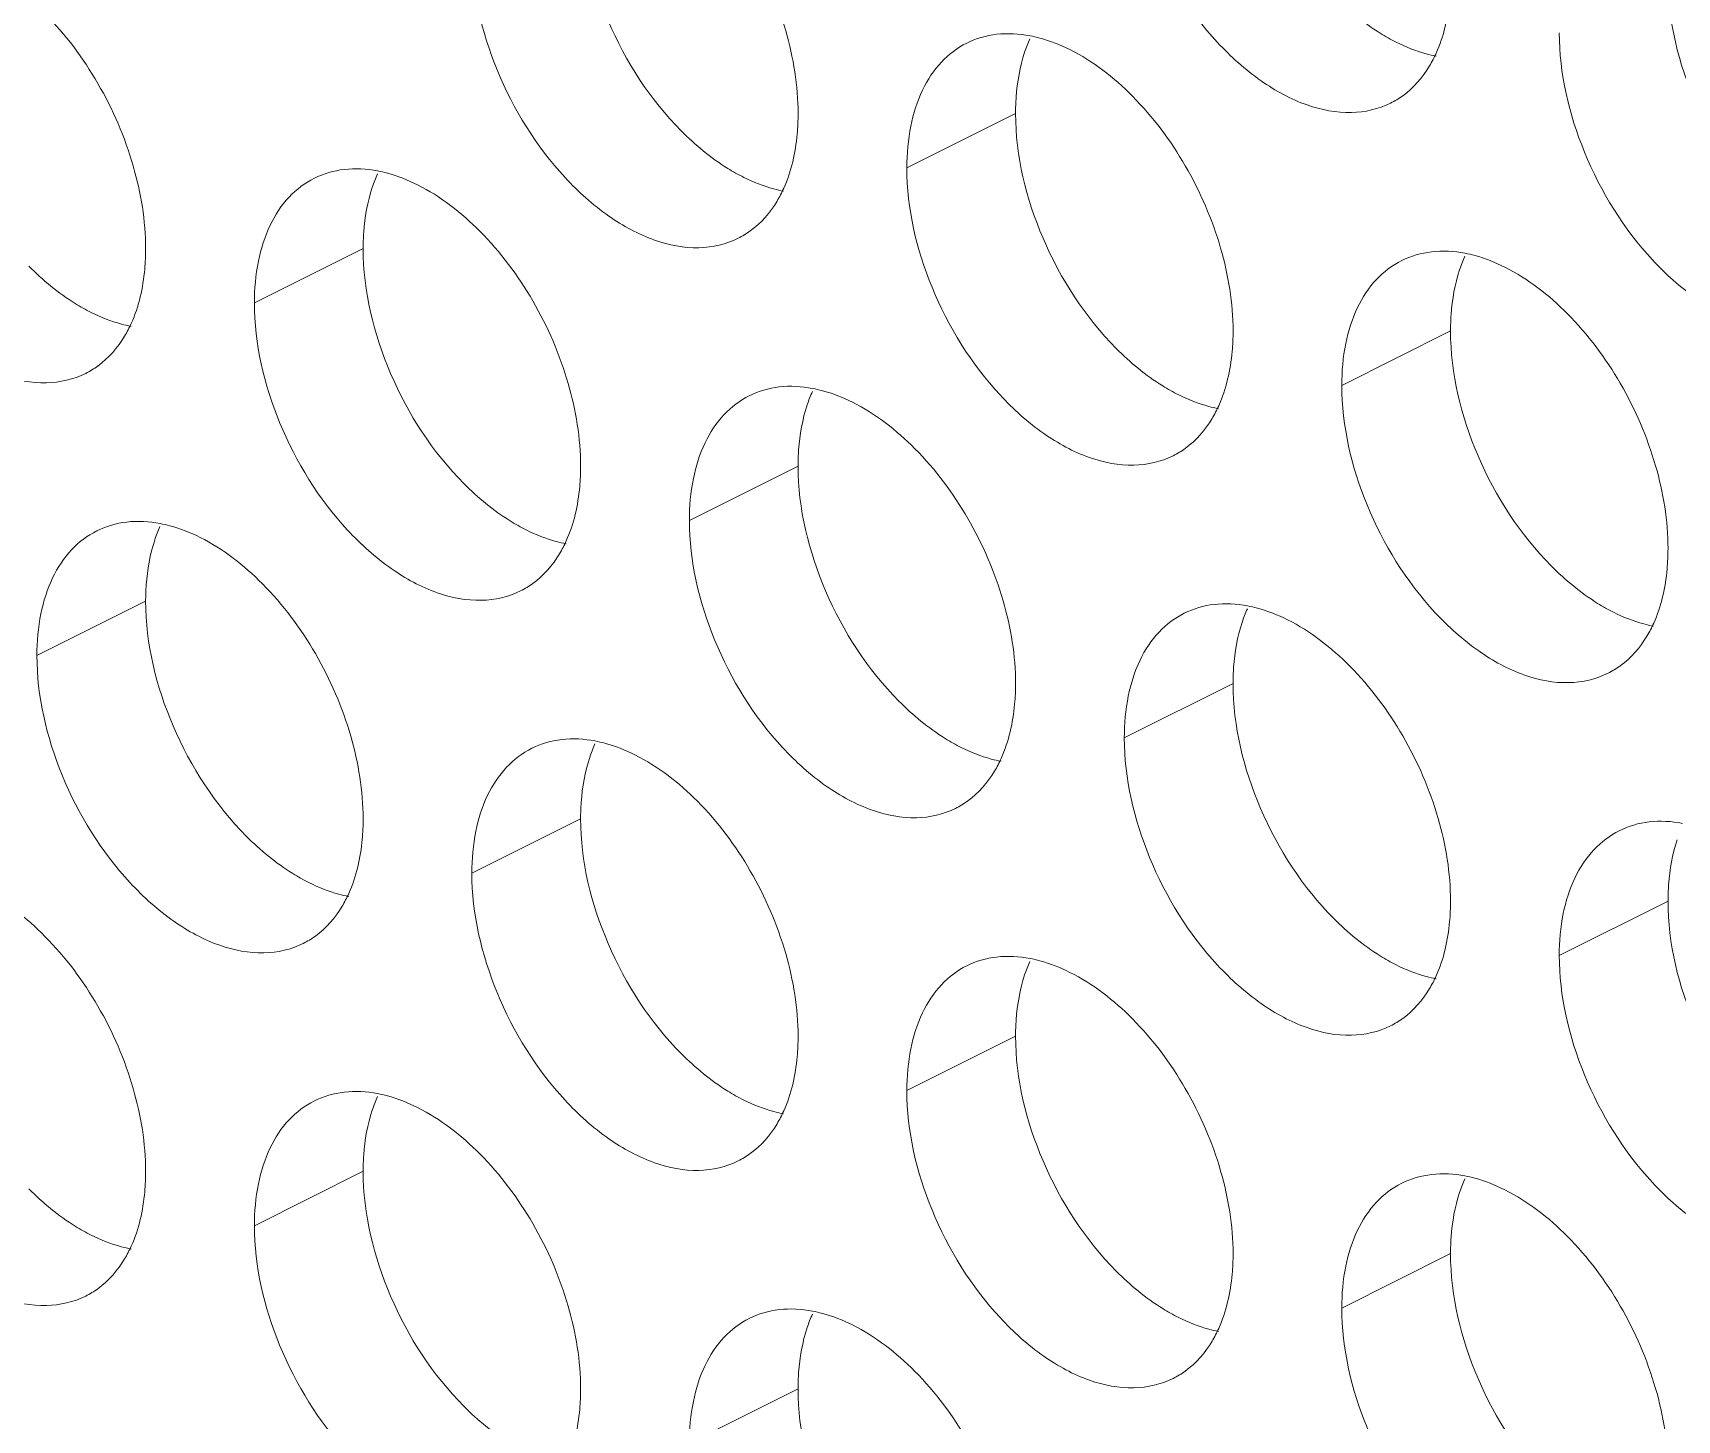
# Model space of a CAD drawing. Header units: millimetres. Extents: x 0 to 2524, y 0 to 1785.
# Drawn here: x 1826.63 to 1835.18, y 808.62 to 815.84 of the extents above; entities that cross this region are included whole.
import ezdxf

# ---------------------------------------------------------------- set-up
doc = ezdxf.new("R2010")
doc.units = ezdxf.units.MM
doc.header["$LTSCALE"] = 0.1
doc.layers.add('标注', color=251, linetype='Continuous', lineweight=9)

msp = doc.modelspace()

# ---------------------------------------------------------------- linework, layer by layer
at = {"layer": '标注'}
for p, q in [((1831.7411, 815.4201), (1831.1754, 815.1373)), ((1828.347, 814.7172), (1827.7813, 814.4344)), ((1834.0039, 814.2888), (1833.4382, 814.0059)), ((1830.6097, 813.5858), (1830.0441, 813.303)), ((1827.2156, 812.8829), (1826.6499, 812.6)), ((1832.8725, 812.4545), (1832.3068, 812.1716)), ((1829.4784, 811.7515), (1828.9127, 811.4687)), ((1835.1352, 811.3231), (1834.5695, 811.0402)), ((1831.7411, 810.6201), (1831.1754, 810.3373)), ((1828.347, 809.9172), (1827.7813, 809.6344)), ((1834.0039, 809.4888), (1833.4382, 809.2059)), ((1830.6097, 808.7858), (1830.0441, 808.503))]:
    msp.add_line(p, q, dxfattribs=at)
for centre, radius, start, end in [((1832.4856, 815.5091), 0.734, 155.87957, 161.78032), ((1833.4895, 815.8796), 0.4532, 296.52559, 305.90341), ((1829.0915, 814.8061), 0.734, 155.87957, 161.78032), ((1830.0954, 815.1767), 0.4532, 296.52559, 305.90341), ((1834.7484, 814.3777), 0.734, 155.87957, 161.78032), ((1826.7013, 814.4738), 0.4532, 296.52559, 305.90341), ((1831.3543, 813.6748), 0.734, 155.87957, 161.78032), ((1832.3582, 814.0453), 0.4532, 296.52559, 305.90341), ((1827.9601, 812.9718), 0.734, 155.87957, 161.78032), ((1828.9641, 813.3424), 0.4532, 296.52559, 305.90341), ((1833.617, 812.5434), 0.734, 155.87957, 161.78032), ((1834.6209, 812.914), 0.4532, 296.52559, 305.90341), ((1830.2229, 811.8404), 0.734, 155.87957, 161.78032), ((1831.2268, 812.211), 0.4532, 296.52559, 305.90341), ((1827.8327, 811.5081), 0.4532, 296.52559, 305.90341), ((1832.4856, 810.7091), 0.734, 155.87957, 161.78032), ((1833.4895, 811.0796), 0.4532, 296.52559, 305.90341), ((1829.0915, 810.0061), 0.734, 155.87957, 161.78032), ((1830.0954, 810.3767), 0.4532, 296.52559, 305.90341), ((1834.7484, 809.5777), 0.734, 155.87957, 161.78032), ((1826.7013, 809.6738), 0.4532, 296.52559, 305.90341), ((1831.3543, 808.8748), 0.734, 155.87957, 161.78032), ((1832.3582, 809.2453), 0.4532, 296.52559, 305.90341)]:
    msp.add_arc(centre, radius, start, end, dxfattribs=at)
for points, knots in [([(1833.692, 815.4741), (1833.6294, 815.4429), (1833.4794, 815.4089), (1833.2416, 815.4567), (1833.0032, 815.5873), (1832.6954, 815.8649), (1832.4094, 816.3276), (1832.3068, 816.76), (1832.3068, 816.9716)], [0, 0, 0, 0, 0.090718, 0.191742, 0.308104, 0.439279, 0.725532, 1, 1, 1, 1]), ([(1829.7612, 816.8836), (1829.8819, 816.8233), (1830.1124, 816.643), (1830.3786, 816.2849), (1830.5597, 815.8662), (1830.6097, 815.5651), (1830.6097, 815.4201)], [0, 0, 0, 0, 0.229676, 0.488215, 0.753207, 1, 1, 1, 1]), ([(1830.0022, 815.3295), (1829.8406, 815.4923), (1829.5896, 815.8794), (1829.4784, 816.33), (1829.4784, 816.5515)], [0, 0, 0, 0, 0.508684, 1, 1, 1, 1]), ([(1830.2978, 814.7712), (1830.2352, 814.7399), (1830.0853, 814.706), (1829.8475, 814.7537), (1829.6091, 814.8844), (1829.3013, 815.1619), (1829.0153, 815.6246), (1828.9127, 816.057), (1828.9127, 816.2687)], [0, 0, 0, 0, 0.090718, 0.191742, 0.308104, 0.439279, 0.725532, 1, 1, 1, 1]), ([(1826.3671, 816.1807), (1826.4877, 816.1204), (1826.7183, 815.94), (1826.9845, 815.582), (1827.1656, 815.1632), (1827.2156, 814.8621), (1827.2156, 814.7172)], [0, 0, 0, 0, 0.229676, 0.488215, 0.753207, 1, 1, 1, 1]), ([(1834.0039, 816.1231), (1834.0039, 816.0875), (1833.9982, 815.9552), (1833.9689, 815.8226), (1833.9292, 815.7342)], [0, 0, 0, 0, 0.268874, 1, 1, 1, 1]), ([(1835.659, 814.9011), (1835.4975, 815.0638), (1835.2465, 815.451), (1835.1352, 815.9016), (1835.1352, 816.1231)], [0, 0, 0, 0, 0.508684, 1, 1, 1, 1]), ([(1833.721, 815.791), (1833.6926, 815.8052), (1833.5747, 815.8717), (1833.4692, 815.959), (1833.3963, 816.0324)], [0, 0, 0, 0, 0.235002, 1, 1, 1, 1]), ([(1831.4873, 815.7863), (1831.5356, 815.8104), (1831.6457, 815.8421), (1831.7594, 815.8353), (1831.8163, 815.8245)], [0, 0, 0, 0, 0.482538, 1, 1, 1, 1]), ([(1835.9547, 814.3427), (1835.8921, 814.3115), (1835.7422, 814.2775), (1835.5044, 814.3253), (1835.266, 814.4559), (1834.9582, 814.7335), (1834.6721, 815.1962), (1834.5695, 815.6286), (1834.5695, 815.8402)], [0, 0, 0, 0, 0.090718, 0.191742, 0.308104, 0.439279, 0.725532, 1, 1, 1, 1]), ([(1831.1754, 815.1373), (1831.1754, 815.2102), (1831.1874, 815.3491), (1831.2465, 815.5393), (1831.3458, 815.6915), (1831.4384, 815.7619), (1831.4873, 815.7863)], [0, 0, 0, 0, 0.289235, 0.54966, 0.782932, 1, 1, 1, 1]), ([(1831.8163, 815.8245), (1831.8335, 815.8212), (1831.905, 815.8045), (1831.974, 815.7773), (1832.024, 815.7523)], [0, 0, 0, 0, 0.238696, 1, 1, 1, 1]), ([(1833.9287, 815.7188), (1833.9115, 815.7221), (1833.8399, 815.7387), (1833.771, 815.766), (1833.721, 815.791)], [0, 0, 0, 0, 0.238696, 1, 1, 1, 1]), ([(1831.7411, 815.4201), (1831.7411, 815.4486), (1831.7448, 815.556), (1831.7636, 815.6634), (1831.7884, 815.7386)], [0, 0, 0, 0, 0.264225, 1, 1, 1, 1]), ([(1832.024, 815.7523), (1832.1446, 815.6919), (1832.3751, 815.5116), (1832.6413, 815.1535), (1832.8225, 814.7348), (1832.8725, 814.4337), (1832.8725, 814.2888)], [0, 0, 0, 0, 0.229676, 0.488215, 0.753207, 1, 1, 1, 1]), ([(1833.9292, 815.7342), (1833.9189, 815.7113), (1833.8757, 815.6273), (1833.8116, 815.5532), (1833.7553, 815.5125)], [0, 0, 0, 0, 0.265525, 1, 1, 1, 1]), ([(1826.9037, 814.0682), (1826.8411, 814.037), (1826.6912, 814.003), (1826.4534, 814.0508), (1826.215, 814.1814), (1825.9072, 814.459), (1825.6212, 814.9217), (1825.5186, 815.3541), (1825.5186, 815.5657)], [0, 0, 0, 0, 0.090718, 0.191742, 0.308104, 0.439279, 0.725532, 1, 1, 1, 1]), ([(1830.6097, 815.4201), (1830.6097, 815.3845), (1830.6041, 815.2523), (1830.5748, 815.1196), (1830.5351, 815.0313)], [0, 0, 0, 0, 0.268874, 1, 1, 1, 1]), ([(1832.2649, 814.1981), (1832.1034, 814.3609), (1831.8524, 814.748), (1831.7411, 815.1986), (1831.7411, 815.4201)], [0, 0, 0, 0, 0.508684, 1, 1, 1, 1]), ([(1830.3269, 815.088), (1830.2985, 815.1022), (1830.1806, 815.1687), (1830.0751, 815.2561), (1830.0022, 815.3295)], [0, 0, 0, 0, 0.235002, 1, 1, 1, 1]), ([(1827.7813, 814.4344), (1827.7813, 814.5072), (1827.7933, 814.6461), (1827.8524, 814.8363), (1827.9517, 814.9885), (1828.0443, 815.0589), (1828.0932, 815.0833)], [0, 0, 0, 0, 0.289235, 0.54966, 0.782932, 1, 1, 1, 1]), ([(1828.0932, 815.0833), (1828.1415, 815.1074), (1828.2516, 815.1392), (1828.3653, 815.1324), (1828.4221, 815.1215)], [0, 0, 0, 0, 0.482538, 1, 1, 1, 1]), ([(1828.4221, 815.1215), (1828.4394, 815.1182), (1828.5109, 815.1016), (1828.5798, 815.0743), (1828.6298, 815.0493)], [0, 0, 0, 0, 0.238696, 1, 1, 1, 1]), ([(1830.5346, 815.0158), (1830.5174, 815.0191), (1830.4458, 815.0358), (1830.3769, 815.063), (1830.3269, 815.088)], [0, 0, 0, 0, 0.238696, 1, 1, 1, 1]), ([(1832.5606, 813.6398), (1832.498, 813.6086), (1832.348, 813.5746), (1832.1103, 813.6224), (1831.8718, 813.753), (1831.5641, 814.0305), (1831.278, 814.4932), (1831.1754, 814.9257), (1831.1754, 815.1373)], [0, 0, 0, 0, 0.090718, 0.191742, 0.308104, 0.439279, 0.725532, 1, 1, 1, 1]), ([(1828.347, 814.7172), (1828.347, 814.7456), (1828.3507, 814.8531), (1828.3695, 814.9605), (1828.3943, 815.0356)], [0, 0, 0, 0, 0.264225, 1, 1, 1, 1]), ([(1828.6298, 815.0493), (1828.7505, 814.989), (1828.981, 814.8086), (1829.2472, 814.4506), (1829.4284, 814.0319), (1829.4784, 813.7308), (1829.4784, 813.5858)], [0, 0, 0, 0, 0.229676, 0.488215, 0.753207, 1, 1, 1, 1]), ([(1830.5351, 815.0313), (1830.5248, 815.0084), (1830.4816, 814.9244), (1830.4174, 814.8503), (1830.3612, 814.8096)], [0, 0, 0, 0, 0.265525, 1, 1, 1, 1]), ([(1827.2156, 814.7172), (1827.2156, 814.6816), (1827.2099, 814.5493), (1827.1807, 814.4167), (1827.141, 814.3283)], [0, 0, 0, 0, 0.268874, 1, 1, 1, 1]), ([(1828.8708, 813.4952), (1828.7092, 813.6579), (1828.4582, 814.0451), (1828.347, 814.4957), (1828.347, 814.7172)], [0, 0, 0, 0, 0.508684, 1, 1, 1, 1]), ([(1833.4382, 814.0059), (1833.4382, 814.0788), (1833.4502, 814.2177), (1833.5092, 814.4079), (1833.6086, 814.5601), (1833.7011, 814.6305), (1833.7501, 814.6549)], [0, 0, 0, 0, 0.289235, 0.54966, 0.782932, 1, 1, 1, 1]), ([(1833.7501, 814.6549), (1833.7984, 814.679), (1833.9085, 814.7108), (1834.0221, 814.704), (1834.079, 814.6931)], [0, 0, 0, 0, 0.482538, 1, 1, 1, 1]), ([(1834.079, 814.6931), (1834.0962, 814.6898), (1834.1678, 814.6732), (1834.2367, 814.6459), (1834.2867, 814.6209)], [0, 0, 0, 0, 0.238696, 1, 1, 1, 1]), ([(1826.9328, 814.3851), (1826.9044, 814.3993), (1826.7864, 814.4658), (1826.6809, 814.5531), (1826.6081, 814.6265)], [0, 0, 0, 0, 0.235002, 1, 1, 1, 1]), ([(1834.0039, 814.2888), (1834.0039, 814.3172), (1834.0075, 814.4246), (1834.0264, 814.5321), (1834.0512, 814.6072)], [0, 0, 0, 0, 0.264225, 1, 1, 1, 1]), ([(1834.2867, 814.6209), (1834.4073, 814.5606), (1834.6379, 814.3802), (1834.9041, 814.0222), (1835.0852, 813.6034), (1835.1352, 813.3023), (1835.1352, 813.1574)], [0, 0, 0, 0, 0.229676, 0.488215, 0.753207, 1, 1, 1, 1]), ([(1827.1405, 814.3129), (1827.1233, 814.3162), (1827.0517, 814.3328), (1826.9828, 814.3601), (1826.9328, 814.3851)], [0, 0, 0, 0, 0.238696, 1, 1, 1, 1]), ([(1829.1665, 812.9368), (1829.1039, 812.9056), (1828.9539, 812.8716), (1828.7161, 812.9194), (1828.4777, 813.05), (1828.1699, 813.3276), (1827.8839, 813.7903), (1827.7813, 814.2227), (1827.7813, 814.4344)], [0, 0, 0, 0, 0.090718, 0.191742, 0.308104, 0.439279, 0.725532, 1, 1, 1, 1]), ([(1827.141, 814.3283), (1827.1307, 814.3054), (1827.0875, 814.2215), (1827.0233, 814.1473), (1826.9671, 814.1066)], [0, 0, 0, 0, 0.265525, 1, 1, 1, 1]), ([(1832.8725, 814.2888), (1832.8725, 814.2531), (1832.8668, 814.1209), (1832.8376, 813.9883), (1832.7979, 813.8999)], [0, 0, 0, 0, 0.268874, 1, 1, 1, 1]), ([(1834.5277, 813.0667), (1834.3661, 813.2295), (1834.1151, 813.6167), (1834.0039, 814.0673), (1834.0039, 814.2888)], [0, 0, 0, 0, 0.508684, 1, 1, 1, 1]), ([(1832.5896, 813.9567), (1832.5612, 813.9709), (1832.4433, 814.0374), (1832.3378, 814.1247), (1832.2649, 814.1981)], [0, 0, 0, 0, 0.235002, 1, 1, 1, 1]), ([(1830.356, 813.952), (1830.4043, 813.9761), (1830.5144, 814.0078), (1830.628, 814.001), (1830.6849, 813.9901)], [0, 0, 0, 0, 0.482538, 1, 1, 1, 1]), ([(1830.6849, 813.9901), (1830.7021, 813.9868), (1830.7737, 813.9702), (1830.8426, 813.943), (1830.8926, 813.918)], [0, 0, 0, 0, 0.238696, 1, 1, 1, 1]), ([(1832.7973, 813.8845), (1832.7801, 813.8878), (1832.7085, 813.9044), (1832.6396, 813.9317), (1832.5896, 813.9567)], [0, 0, 0, 0, 0.238696, 1, 1, 1, 1]), ([(1834.8233, 812.5084), (1834.7607, 812.4772), (1834.6108, 812.4432), (1834.373, 812.491), (1834.1346, 812.6216), (1833.8268, 812.8992), (1833.5408, 813.3619), (1833.4382, 813.7943), (1833.4382, 814.0059)], [0, 0, 0, 0, 0.090718, 0.191742, 0.308104, 0.439279, 0.725532, 1, 1, 1, 1]), ([(1830.0441, 813.303), (1830.0441, 813.3758), (1830.0561, 813.5148), (1830.1151, 813.7049), (1830.2145, 813.8572), (1830.307, 813.9276), (1830.356, 813.952)], [0, 0, 0, 0, 0.289235, 0.54966, 0.782932, 1, 1, 1, 1]), ([(1830.6097, 813.5858), (1830.6097, 813.6142), (1830.6134, 813.7217), (1830.6322, 813.8291), (1830.6571, 813.9042)], [0, 0, 0, 0, 0.264225, 1, 1, 1, 1]), ([(1830.8926, 813.918), (1831.0132, 813.8576), (1831.2438, 813.6773), (1831.51, 813.3192), (1831.6911, 812.9005), (1831.7411, 812.5994), (1831.7411, 812.4545)], [0, 0, 0, 0, 0.229676, 0.488215, 0.753207, 1, 1, 1, 1]), ([(1832.7979, 813.8999), (1832.7876, 813.877), (1832.7443, 813.793), (1832.6802, 813.7189), (1832.624, 813.6782)], [0, 0, 0, 0, 0.265525, 1, 1, 1, 1]), ([(1829.4784, 813.5858), (1829.4784, 813.5502), (1829.4727, 813.418), (1829.4435, 813.2853), (1829.4037, 813.197)], [0, 0, 0, 0, 0.268874, 1, 1, 1, 1]), ([(1831.1336, 812.3638), (1830.972, 812.5266), (1830.721, 812.9137), (1830.6097, 813.3643), (1830.6097, 813.5858)], [0, 0, 0, 0, 0.508684, 1, 1, 1, 1]), ([(1829.1955, 813.2537), (1829.1671, 813.2679), (1829.0492, 813.3344), (1828.9437, 813.4218), (1828.8708, 813.4952)], [0, 0, 0, 0, 0.235002, 1, 1, 1, 1]), ([(1826.9618, 813.249), (1827.0102, 813.2731), (1827.1202, 813.3049), (1827.2339, 813.2981), (1827.2908, 813.2872)], [0, 0, 0, 0, 0.482538, 1, 1, 1, 1]), ([(1827.2908, 813.2872), (1827.308, 813.2839), (1827.3796, 813.2673), (1827.4485, 813.24), (1827.4985, 813.215)], [0, 0, 0, 0, 0.238696, 1, 1, 1, 1]), ([(1831.4292, 811.8055), (1831.3666, 811.7742), (1831.2167, 811.7403), (1830.9789, 811.788), (1830.7405, 811.9187), (1830.4327, 812.1962), (1830.1467, 812.6589), (1830.0441, 813.0913), (1830.0441, 813.303)], [0, 0, 0, 0, 0.090718, 0.191742, 0.308104, 0.439279, 0.725532, 1, 1, 1, 1]), ([(1826.6499, 812.6), (1826.6499, 812.6729), (1826.662, 812.8118), (1826.721, 813.002), (1826.8204, 813.1542), (1826.9129, 813.2246), (1826.9618, 813.249)], [0, 0, 0, 0, 0.289235, 0.54966, 0.782932, 1, 1, 1, 1]), ([(1827.2156, 812.8829), (1827.2156, 812.9113), (1827.2193, 813.0188), (1827.2381, 813.1262), (1827.263, 813.2013)], [0, 0, 0, 0, 0.264225, 1, 1, 1, 1]), ([(1827.4985, 813.215), (1827.6191, 813.1547), (1827.8497, 812.9743), (1828.1159, 812.6163), (1828.297, 812.1975), (1828.347, 811.8965), (1828.347, 811.7515)], [0, 0, 0, 0, 0.229676, 0.488215, 0.753207, 1, 1, 1, 1]), ([(1829.4032, 813.1815), (1829.386, 813.1848), (1829.3144, 813.2014), (1829.2455, 813.2287), (1829.1955, 813.2537)], [0, 0, 0, 0, 0.238696, 1, 1, 1, 1]), ([(1829.4037, 813.197), (1829.3935, 813.1741), (1829.3502, 813.0901), (1829.2861, 813.016), (1829.2298, 812.9752)], [0, 0, 0, 0, 0.265525, 1, 1, 1, 1]), ([(1835.1352, 813.1574), (1835.1352, 813.1218), (1835.1295, 812.9895), (1835.1003, 812.8569), (1835.0606, 812.7685)], [0, 0, 0, 0, 0.268874, 1, 1, 1, 1]), ([(1834.8524, 812.8253), (1834.824, 812.8395), (1834.706, 812.906), (1834.6005, 812.9933), (1834.5277, 813.0667)], [0, 0, 0, 0, 0.235002, 1, 1, 1, 1]), ([(1827.7394, 811.6609), (1827.5779, 811.8236), (1827.3269, 812.2108), (1827.2156, 812.6614), (1827.2156, 812.8829)], [0, 0, 0, 0, 0.508684, 1, 1, 1, 1]), ([(1832.6187, 812.8206), (1832.667, 812.8447), (1832.7771, 812.8765), (1832.8908, 812.8696), (1832.9476, 812.8588)], [0, 0, 0, 0, 0.482538, 1, 1, 1, 1]), ([(1832.9476, 812.8588), (1832.9648, 812.8555), (1833.0364, 812.8389), (1833.1053, 812.8116), (1833.1553, 812.7866)], [0, 0, 0, 0, 0.238696, 1, 1, 1, 1]), ([(1832.3068, 812.1716), (1832.3068, 812.2445), (1832.3188, 812.3834), (1832.3778, 812.5736), (1832.4772, 812.7258), (1832.5698, 812.7962), (1832.6187, 812.8206)], [0, 0, 0, 0, 0.289235, 0.54966, 0.782932, 1, 1, 1, 1]), ([(1832.8725, 812.4545), (1832.8725, 812.4829), (1832.8762, 812.5903), (1832.895, 812.6977), (1832.9198, 812.7729)], [0, 0, 0, 0, 0.264225, 1, 1, 1, 1]), ([(1833.1553, 812.7866), (1833.276, 812.7263), (1833.5065, 812.5459), (1833.7727, 812.1878), (1833.9538, 811.7691), (1834.0039, 811.468), (1834.0039, 811.3231)], [0, 0, 0, 0, 0.229676, 0.488215, 0.753207, 1, 1, 1, 1]), ([(1835.0601, 812.7531), (1835.0429, 812.7564), (1834.9713, 812.773), (1834.9024, 812.8003), (1834.8524, 812.8253)], [0, 0, 0, 0, 0.238696, 1, 1, 1, 1]), ([(1835.0606, 812.7685), (1835.0503, 812.7456), (1835.007, 812.6617), (1834.9429, 812.5875), (1834.8867, 812.5468)], [0, 0, 0, 0, 0.265525, 1, 1, 1, 1]), ([(1828.0351, 811.1025), (1827.9725, 811.0713), (1827.8226, 811.0373), (1827.5848, 811.0851), (1827.3464, 811.2157), (1827.0386, 811.4933), (1826.7525, 811.956), (1826.6499, 812.3884), (1826.6499, 812.6)], [0, 0, 0, 0, 0.090718, 0.191742, 0.308104, 0.439279, 0.725532, 1, 1, 1, 1]), ([(1831.7411, 812.4545), (1831.7411, 812.4188), (1831.7354, 812.2866), (1831.7062, 812.154), (1831.6665, 812.0656)], [0, 0, 0, 0, 0.268874, 1, 1, 1, 1]), ([(1833.3963, 811.2324), (1833.2347, 811.3952), (1832.9837, 811.7824), (1832.8725, 812.2329), (1832.8725, 812.4545)], [0, 0, 0, 0, 0.508684, 1, 1, 1, 1]), ([(1831.4583, 812.1223), (1831.4298, 812.1365), (1831.3119, 812.2031), (1831.2064, 812.2904), (1831.1336, 812.3638)], [0, 0, 0, 0, 0.235002, 1, 1, 1, 1]), ([(1829.2246, 812.1177), (1829.2729, 812.1418), (1829.383, 812.1735), (1829.4966, 812.1667), (1829.5535, 812.1558)], [0, 0, 0, 0, 0.482538, 1, 1, 1, 1]), ([(1833.692, 810.6741), (1833.6294, 810.6429), (1833.4794, 810.6089), (1833.2416, 810.6567), (1833.0032, 810.7873), (1832.6954, 811.0649), (1832.4094, 811.5276), (1832.3068, 811.96), (1832.3068, 812.1716)], [0, 0, 0, 0, 0.090718, 0.191742, 0.308104, 0.439279, 0.725532, 1, 1, 1, 1]), ([(1828.9127, 811.4687), (1828.9127, 811.5415), (1828.9247, 811.6805), (1828.9837, 811.8706), (1829.0831, 812.0228), (1829.1757, 812.0933), (1829.2246, 812.1177)], [0, 0, 0, 0, 0.289235, 0.54966, 0.782932, 1, 1, 1, 1]), ([(1829.5535, 812.1558), (1829.5707, 812.1525), (1829.6423, 812.1359), (1829.7112, 812.1086), (1829.7612, 812.0836)], [0, 0, 0, 0, 0.238696, 1, 1, 1, 1]), ([(1829.7612, 812.0836), (1829.8819, 812.0233), (1830.1124, 811.843), (1830.3786, 811.4849), (1830.5597, 811.0662), (1830.6097, 810.7651), (1830.6097, 810.6201)], [0, 0, 0, 0, 0.229676, 0.488215, 0.753207, 1, 1, 1, 1]), ([(1831.666, 812.0502), (1831.6487, 812.0534), (1831.5772, 812.0701), (1831.5083, 812.0973), (1831.4583, 812.1223)], [0, 0, 0, 0, 0.238696, 1, 1, 1, 1]), ([(1829.4784, 811.7515), (1829.4784, 811.7799), (1829.4821, 811.8874), (1829.5009, 811.9948), (1829.5257, 812.0699)], [0, 0, 0, 0, 0.264225, 1, 1, 1, 1]), ([(1831.6665, 812.0656), (1831.6562, 812.0427), (1831.6129, 811.9587), (1831.5488, 811.8846), (1831.4926, 811.8439)], [0, 0, 0, 0, 0.265525, 1, 1, 1, 1]), ([(1828.347, 811.7515), (1828.347, 811.7159), (1828.3413, 811.5836), (1828.3121, 811.451), (1828.2724, 811.3626)], [0, 0, 0, 0, 0.268874, 1, 1, 1, 1]), ([(1830.0022, 810.5295), (1829.8406, 810.6923), (1829.5896, 811.0794), (1829.4784, 811.53), (1829.4784, 811.7515)], [0, 0, 0, 0, 0.508684, 1, 1, 1, 1]), ([(1834.8814, 811.6892), (1834.9298, 811.7133), (1835.0398, 811.7451), (1835.1535, 811.7383), (1835.2104, 811.7274)], [0, 0, 0, 0, 0.482538, 1, 1, 1, 1]), ([(1828.0642, 811.4194), (1828.0357, 811.4336), (1827.9178, 811.5001), (1827.8123, 811.5874), (1827.7394, 811.6609)], [0, 0, 0, 0, 0.235002, 1, 1, 1, 1]), ([(1834.5695, 811.0402), (1834.5695, 811.1131), (1834.5815, 811.252), (1834.6406, 811.4422), (1834.74, 811.5944), (1834.8325, 811.6648), (1834.8814, 811.6892)], [0, 0, 0, 0, 0.289235, 0.54966, 0.782932, 1, 1, 1, 1]), ([(1835.1352, 811.3231), (1835.1352, 811.3515), (1835.1389, 811.459), (1835.1577, 811.5664), (1835.1826, 811.6415)], [0, 0, 0, 0, 0.264225, 1, 1, 1, 1]), ([(1828.2719, 811.3472), (1828.2546, 811.3505), (1828.1831, 811.3671), (1828.1142, 811.3944), (1828.0642, 811.4194)], [0, 0, 0, 0, 0.238696, 1, 1, 1, 1]), ([(1830.2978, 809.9712), (1830.2352, 809.9399), (1830.0853, 809.906), (1829.8475, 809.9537), (1829.6091, 810.0844), (1829.3013, 810.3619), (1829.0153, 810.8246), (1828.9127, 811.257), (1828.9127, 811.4687)], [0, 0, 0, 0, 0.090718, 0.191742, 0.308104, 0.439279, 0.725532, 1, 1, 1, 1]), ([(1826.3671, 811.3807), (1826.4877, 811.3204), (1826.7183, 811.14), (1826.9845, 810.782), (1827.1656, 810.3632), (1827.2156, 810.0621), (1827.2156, 809.9172)], [0, 0, 0, 0, 0.229676, 0.488215, 0.753207, 1, 1, 1, 1]), ([(1828.2724, 811.3626), (1828.2621, 811.3398), (1828.2188, 811.2558), (1828.1547, 811.1816), (1828.0985, 811.1409)], [0, 0, 0, 0, 0.265525, 1, 1, 1, 1]), ([(1834.0039, 811.3231), (1834.0039, 811.2875), (1833.9982, 811.1552), (1833.9689, 811.0226), (1833.9292, 810.9342)], [0, 0, 0, 0, 0.268874, 1, 1, 1, 1]), ([(1835.659, 810.1011), (1835.4975, 810.2638), (1835.2465, 810.651), (1835.1352, 811.1016), (1835.1352, 811.3231)], [0, 0, 0, 0, 0.508684, 1, 1, 1, 1]), ([(1833.721, 810.991), (1833.6926, 811.0052), (1833.5747, 811.0717), (1833.4692, 811.159), (1833.3963, 811.2324)], [0, 0, 0, 0, 0.235002, 1, 1, 1, 1]), ([(1831.1754, 810.3373), (1831.1754, 810.4102), (1831.1874, 810.5491), (1831.2465, 810.7393), (1831.3458, 810.8915), (1831.4384, 810.9619), (1831.4873, 810.9863)], [0, 0, 0, 0, 0.289235, 0.54966, 0.782932, 1, 1, 1, 1]), ([(1831.4873, 810.9863), (1831.5356, 811.0104), (1831.6457, 811.0421), (1831.7594, 811.0353), (1831.8163, 811.0245)], [0, 0, 0, 0, 0.482538, 1, 1, 1, 1]), ([(1831.8163, 811.0245), (1831.8335, 811.0212), (1831.905, 811.0045), (1831.974, 810.9773), (1832.024, 810.9523)], [0, 0, 0, 0, 0.238696, 1, 1, 1, 1]), ([(1833.9287, 810.9188), (1833.9115, 810.9221), (1833.8399, 810.9387), (1833.771, 810.966), (1833.721, 810.991)], [0, 0, 0, 0, 0.238696, 1, 1, 1, 1]), ([(1835.9547, 809.5427), (1835.8921, 809.5115), (1835.7422, 809.4775), (1835.5044, 809.5253), (1835.266, 809.6559), (1834.9582, 809.9335), (1834.6721, 810.3962), (1834.5695, 810.8286), (1834.5695, 811.0402)], [0, 0, 0, 0, 0.090718, 0.191742, 0.308104, 0.439279, 0.725532, 1, 1, 1, 1]), ([(1831.7411, 810.6201), (1831.7411, 810.6486), (1831.7448, 810.756), (1831.7636, 810.8634), (1831.7884, 810.9386)], [0, 0, 0, 0, 0.264225, 1, 1, 1, 1]), ([(1832.024, 810.9523), (1832.1446, 810.8919), (1832.3751, 810.7116), (1832.6413, 810.3535), (1832.8225, 809.9348), (1832.8725, 809.6337), (1832.8725, 809.4888)], [0, 0, 0, 0, 0.229676, 0.488215, 0.753207, 1, 1, 1, 1]), ([(1833.9292, 810.9342), (1833.9189, 810.9113), (1833.8757, 810.8273), (1833.8116, 810.7532), (1833.7553, 810.7125)], [0, 0, 0, 0, 0.265525, 1, 1, 1, 1]), ([(1826.9037, 809.2682), (1826.8411, 809.237), (1826.6912, 809.203), (1826.4534, 809.2508), (1826.215, 809.3814), (1825.9072, 809.659), (1825.6212, 810.1217), (1825.5186, 810.5541), (1825.5186, 810.7657)], [0, 0, 0, 0, 0.090718, 0.191742, 0.308104, 0.439279, 0.725532, 1, 1, 1, 1]), ([(1830.6097, 810.6201), (1830.6097, 810.5845), (1830.6041, 810.4523), (1830.5748, 810.3196), (1830.5351, 810.2313)], [0, 0, 0, 0, 0.268874, 1, 1, 1, 1]), ([(1832.2649, 809.3981), (1832.1034, 809.5609), (1831.8524, 809.948), (1831.7411, 810.3986), (1831.7411, 810.6201)], [0, 0, 0, 0, 0.508684, 1, 1, 1, 1]), ([(1830.3269, 810.288), (1830.2985, 810.3022), (1830.1806, 810.3687), (1830.0751, 810.4561), (1830.0022, 810.5295)], [0, 0, 0, 0, 0.235002, 1, 1, 1, 1]), ([(1827.7813, 809.6344), (1827.7813, 809.7072), (1827.7933, 809.8461), (1827.8524, 810.0363), (1827.9517, 810.1885), (1828.0443, 810.2589), (1828.0932, 810.2833)], [0, 0, 0, 0, 0.289235, 0.54966, 0.782932, 1, 1, 1, 1]), ([(1828.0932, 810.2833), (1828.1415, 810.3074), (1828.2516, 810.3392), (1828.3653, 810.3324), (1828.4221, 810.3215)], [0, 0, 0, 0, 0.482538, 1, 1, 1, 1]), ([(1828.4221, 810.3215), (1828.4394, 810.3182), (1828.5109, 810.3016), (1828.5798, 810.2743), (1828.6298, 810.2493)], [0, 0, 0, 0, 0.238696, 1, 1, 1, 1]), ([(1830.5346, 810.2158), (1830.5174, 810.2191), (1830.4458, 810.2358), (1830.3769, 810.263), (1830.3269, 810.288)], [0, 0, 0, 0, 0.238696, 1, 1, 1, 1]), ([(1832.5606, 808.8398), (1832.498, 808.8086), (1832.348, 808.7746), (1832.1103, 808.8224), (1831.8718, 808.953), (1831.5641, 809.2305), (1831.278, 809.6932), (1831.1754, 810.1257), (1831.1754, 810.3373)], [0, 0, 0, 0, 0.090718, 0.191742, 0.308104, 0.439279, 0.725532, 1, 1, 1, 1]), ([(1828.347, 809.9172), (1828.347, 809.9456), (1828.3507, 810.0531), (1828.3695, 810.1605), (1828.3943, 810.2356)], [0, 0, 0, 0, 0.264225, 1, 1, 1, 1]), ([(1828.6298, 810.2493), (1828.7505, 810.189), (1828.981, 810.0086), (1829.2472, 809.6506), (1829.4284, 809.2319), (1829.4784, 808.9308), (1829.4784, 808.7858)], [0, 0, 0, 0, 0.229676, 0.488215, 0.753207, 1, 1, 1, 1]), ([(1830.5351, 810.2313), (1830.5248, 810.2084), (1830.4816, 810.1244), (1830.4174, 810.0503), (1830.3612, 810.0096)], [0, 0, 0, 0, 0.265525, 1, 1, 1, 1]), ([(1827.2156, 809.9172), (1827.2156, 809.8816), (1827.2099, 809.7493), (1827.1807, 809.6167), (1827.141, 809.5283)], [0, 0, 0, 0, 0.268874, 1, 1, 1, 1]), ([(1828.8708, 808.6952), (1828.7092, 808.8579), (1828.4582, 809.2451), (1828.347, 809.6957), (1828.347, 809.9172)], [0, 0, 0, 0, 0.508684, 1, 1, 1, 1]), ([(1833.4382, 809.2059), (1833.4382, 809.2788), (1833.4502, 809.4177), (1833.5092, 809.6079), (1833.6086, 809.7601), (1833.7011, 809.8305), (1833.7501, 809.8549)], [0, 0, 0, 0, 0.289235, 0.54966, 0.782932, 1, 1, 1, 1]), ([(1833.7501, 809.8549), (1833.7984, 809.879), (1833.9085, 809.9108), (1834.0221, 809.904), (1834.079, 809.8931)], [0, 0, 0, 0, 0.482538, 1, 1, 1, 1]), ([(1834.079, 809.8931), (1834.0962, 809.8898), (1834.1678, 809.8732), (1834.2367, 809.8459), (1834.2867, 809.8209)], [0, 0, 0, 0, 0.238696, 1, 1, 1, 1]), ([(1826.9328, 809.5851), (1826.9044, 809.5993), (1826.7864, 809.6658), (1826.6809, 809.7531), (1826.6081, 809.8265)], [0, 0, 0, 0, 0.235002, 1, 1, 1, 1]), ([(1834.0039, 809.4888), (1834.0039, 809.5172), (1834.0075, 809.6246), (1834.0264, 809.7321), (1834.0512, 809.8072)], [0, 0, 0, 0, 0.264225, 1, 1, 1, 1]), ([(1834.2867, 809.8209), (1834.4073, 809.7606), (1834.6379, 809.5802), (1834.9041, 809.2222), (1835.0852, 808.8034), (1835.1352, 808.5023), (1835.1352, 808.3574)], [0, 0, 0, 0, 0.229676, 0.488215, 0.753207, 1, 1, 1, 1]), ([(1829.1665, 808.1368), (1829.1039, 808.1056), (1828.9539, 808.0716), (1828.7161, 808.1194), (1828.4777, 808.25), (1828.1699, 808.5276), (1827.8839, 808.9903), (1827.7813, 809.4227), (1827.7813, 809.6344)], [0, 0, 0, 0, 0.090718, 0.191742, 0.308104, 0.439279, 0.725532, 1, 1, 1, 1]), ([(1827.1405, 809.5129), (1827.1233, 809.5162), (1827.0517, 809.5328), (1826.9828, 809.5601), (1826.9328, 809.5851)], [0, 0, 0, 0, 0.238696, 1, 1, 1, 1]), ([(1827.141, 809.5283), (1827.1307, 809.5054), (1827.0875, 809.4215), (1827.0233, 809.3473), (1826.9671, 809.3066)], [0, 0, 0, 0, 0.265525, 1, 1, 1, 1]), ([(1832.8725, 809.4888), (1832.8725, 809.4531), (1832.8668, 809.3209), (1832.8376, 809.1883), (1832.7979, 809.0999)], [0, 0, 0, 0, 0.268874, 1, 1, 1, 1]), ([(1834.5277, 808.2667), (1834.3661, 808.4295), (1834.1151, 808.8167), (1834.0039, 809.2673), (1834.0039, 809.4888)], [0, 0, 0, 0, 0.508684, 1, 1, 1, 1]), ([(1832.5896, 809.1567), (1832.5612, 809.1709), (1832.4433, 809.2374), (1832.3378, 809.3247), (1832.2649, 809.3981)], [0, 0, 0, 0, 0.235002, 1, 1, 1, 1]), ([(1830.356, 809.152), (1830.4043, 809.1761), (1830.5144, 809.2078), (1830.628, 809.201), (1830.6849, 809.1901)], [0, 0, 0, 0, 0.482538, 1, 1, 1, 1]), ([(1830.6849, 809.1901), (1830.7021, 809.1868), (1830.7737, 809.1702), (1830.8426, 809.143), (1830.8926, 809.118)], [0, 0, 0, 0, 0.238696, 1, 1, 1, 1]), ([(1834.8233, 807.7084), (1834.7607, 807.6772), (1834.6108, 807.6432), (1834.373, 807.691), (1834.1346, 807.8216), (1833.8268, 808.0992), (1833.5408, 808.5619), (1833.4382, 808.9943), (1833.4382, 809.2059)], [0, 0, 0, 0, 0.090718, 0.191742, 0.308104, 0.439279, 0.725532, 1, 1, 1, 1]), ([(1830.0441, 808.503), (1830.0441, 808.5758), (1830.0561, 808.7148), (1830.1151, 808.9049), (1830.2145, 809.0572), (1830.307, 809.1276), (1830.356, 809.152)], [0, 0, 0, 0, 0.289235, 0.54966, 0.782932, 1, 1, 1, 1]), ([(1830.6097, 808.7858), (1830.6097, 808.8142), (1830.6134, 808.9217), (1830.6322, 809.0291), (1830.6571, 809.1042)], [0, 0, 0, 0, 0.264225, 1, 1, 1, 1]), ([(1830.8926, 809.118), (1831.0132, 809.0576), (1831.2438, 808.8773), (1831.51, 808.5192), (1831.6911, 808.1005), (1831.7411, 807.7994), (1831.7411, 807.6545)], [0, 0, 0, 0, 0.229676, 0.488215, 0.753207, 1, 1, 1, 1]), ([(1832.7973, 809.0845), (1832.7801, 809.0878), (1832.7085, 809.1044), (1832.6396, 809.1317), (1832.5896, 809.1567)], [0, 0, 0, 0, 0.238696, 1, 1, 1, 1]), ([(1832.7979, 809.0999), (1832.7876, 809.077), (1832.7443, 808.993), (1832.6802, 808.9189), (1832.624, 808.8782)], [0, 0, 0, 0, 0.265525, 1, 1, 1, 1]), ([(1829.4784, 808.7858), (1829.4784, 808.7502), (1829.4727, 808.618), (1829.4435, 808.4853), (1829.4037, 808.397)], [0, 0, 0, 0, 0.268874, 1, 1, 1, 1]), ([(1831.1336, 807.5638), (1830.972, 807.7266), (1830.721, 808.1137), (1830.6097, 808.5643), (1830.6097, 808.7858)], [0, 0, 0, 0, 0.508684, 1, 1, 1, 1]), ([(1829.1955, 808.4537), (1829.1671, 808.4679), (1829.0492, 808.5344), (1828.9437, 808.6218), (1828.8708, 808.6952)], [0, 0, 0, 0, 0.235002, 1, 1, 1, 1])]:
    msp.add_open_spline(points, degree=3, knots=knots, dxfattribs=at)

doc.saveas('drawing.dxf')
